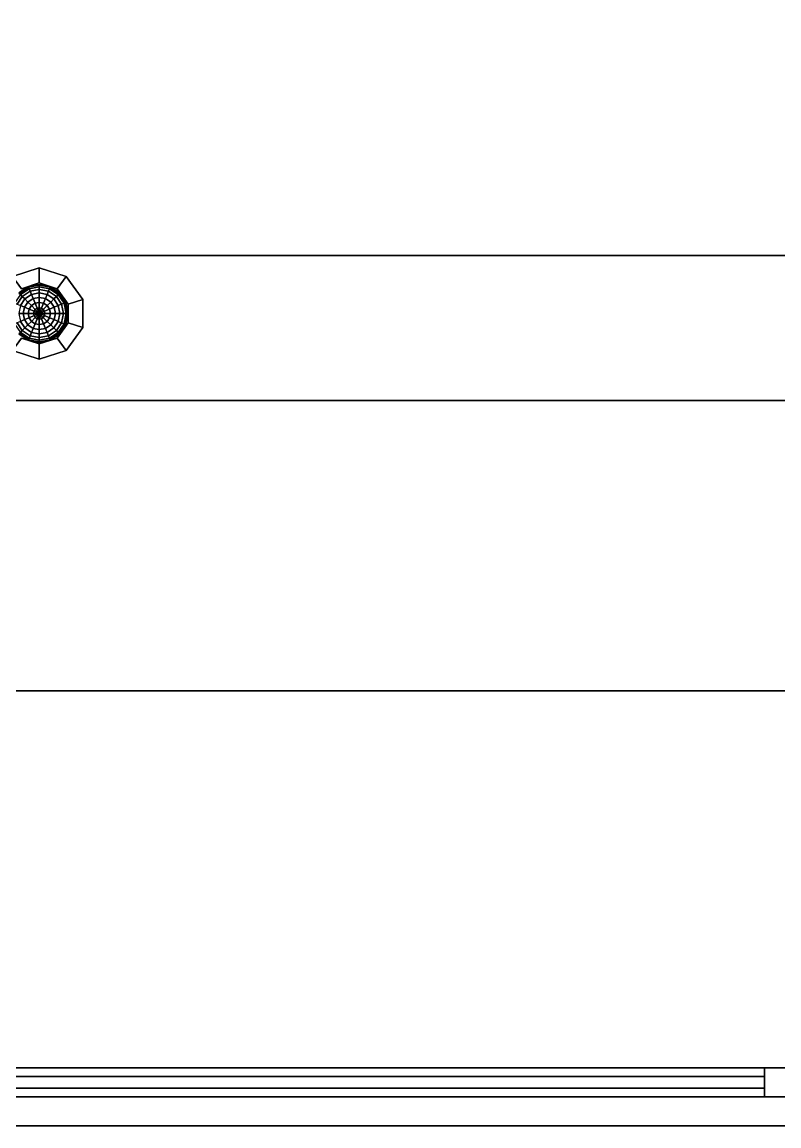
# Model space of a CAD drawing. Header units: millimetres. Extents: x -11 to 11, y -5.8 to 5.8.
# Drawn here: x -7.03 to -5.725, y -5.762 to -3.86 of the extents above; entities that cross this region are included whole.
import ezdxf

# ---------------------------------------------------------------- set-up
doc = ezdxf.new("R2010")
doc.units = ezdxf.units.MM
for name, color, linetype in [('copertura', 8, 'Continuous'), ('cromato', 251, 'Continuous'), ('lampada', 7, 'Continuous'), ('pavimento_balcone', 254, 'Continuous'), ('pavimento_pt', 7, 'Continuous'), ('ringhiera', 251, 'Continuous'), ('rolf', 254, 'Continuous'), ('solaio', 7, 'Continuous'), ('vetro_pannello', 248, 'Continuous')]:
    doc.layers.add(name, color=color, linetype=linetype)

msp = doc.modelspace()

# ---------------------------------------------------------------- linework, layer by layer
at = {"layer": 'copertura'}
for points in [[(-11, -0.0125, 6.3), (-11, -4.2625, 6.3), (0, -4.2625, 6.3), (0, -0.0125, 6.3)], [(-11, -4.2625, 6.3), (-11, -5.7625, 6.3), (3.3, -5.7625, 6.3), (3.3, -4.2625, 6.3)], [(-3.7, -5.7625, 5.8), (-10.7, -5.7625, 5.8), (-11, -5.7625, 6.3), (-3.85, -5.7625, 6.3)]]:
    msp.add_3dface(points, dxfattribs=at)
at = {"layer": 'cromato'}
for points in [[(-7, -4.31, 2.7), (-7, -4.2837, 2.7), (-7.0463, -4.2987, 2.7), (-7.0309, -4.32, 2.7)], [(-7.0309, -4.32, 2.675), (-7.0463, -4.2987, 2.675), (-7, -4.2837, 2.675), (-7, -4.31, 2.675)], [(-7.0463, -4.2987, 2.7), (-7, -4.2837, 2.7), (-7, -4.2837, 2.675), (-7.0463, -4.2987, 2.675)], [(-7, -4.31, 5.7), (-7, -4.2837, 5.7), (-7.0463, -4.2987, 5.7), (-7.0309, -4.32, 5.7)], [(-7.0309, -4.32, 5.675), (-7.0463, -4.2987, 5.675), (-7, -4.2837, 5.675), (-7, -4.31, 5.675)], [(-7.0463, -4.2987, 5.7), (-7, -4.2837, 5.7), (-7, -4.2837, 5.675), (-7.0463, -4.2987, 5.675)], [(-6.9691, -4.32, 2.7), (-6.9536, -4.2987, 2.7), (-7, -4.2837, 2.7), (-7, -4.31, 2.7)], [(-7, -4.31, 2.675), (-7, -4.2837, 2.675), (-6.9536, -4.2987, 2.675), (-6.9691, -4.32, 2.675)], [(-7, -4.31, 2.7), (-7, -4.2837, 2.7), (-7, -4.2837, 2.675), (-7, -4.31, 2.675)], [(-7, -4.2837, 2.7), (-6.9536, -4.2987, 2.7), (-6.9536, -4.2987, 2.675), (-7, -4.2837, 2.675)], [(-7, -4.2837, 2.7), (-7, -4.31, 2.7), (-7, -4.31, 2.675), (-7, -4.2837, 2.675)], [(-6.9691, -4.32, 5.7), (-6.9536, -4.2987, 5.7), (-7, -4.2837, 5.7), (-7, -4.31, 5.7)], [(-7, -4.31, 5.675), (-7, -4.2837, 5.675), (-6.9536, -4.2987, 5.675), (-6.9691, -4.32, 5.675)], [(-7, -4.31, 5.7), (-7, -4.2837, 5.7), (-7, -4.2837, 5.675), (-7, -4.31, 5.675)], [(-7, -4.2837, 5.7), (-6.9536, -4.2987, 5.7), (-6.9536, -4.2987, 5.675), (-7, -4.2837, 5.675)], [(-7, -4.2837, 5.7), (-7, -4.31, 5.7), (-7, -4.31, 5.675), (-7, -4.2837, 5.675)], [(-7, -4.31, 2.675), (-7.0309, -4.32, 2.675), (-7.0309, -4.32, 2.7), (-7, -4.31, 2.7)], [(-7, -4.31, 5.675), (-7.0309, -4.32, 5.675), (-7.0309, -4.32, 5.7), (-7, -4.31, 5.7)], [(-6.9691, -4.32, 2.675), (-7, -4.31, 2.675), (-7, -4.31, 2.7), (-6.9691, -4.32, 2.7)], [(-6.9691, -4.32, 5.675), (-7, -4.31, 5.675), (-7, -4.31, 5.7), (-6.9691, -4.32, 5.7)], [(-6.9536, -4.2987, 2.7), (-6.9691, -4.32, 2.7), (-6.9691, -4.32, 2.675), (-6.9536, -4.2987, 2.675)], [(-6.95, -4.3463, 2.7), (-6.925, -4.3382, 2.7), (-6.9536, -4.2987, 2.7), (-6.9691, -4.32, 2.7)], [(-6.9691, -4.32, 2.675), (-6.9536, -4.2987, 2.675), (-6.925, -4.3382, 2.675), (-6.95, -4.3463, 2.675)], [(-6.9691, -4.32, 2.7), (-6.9536, -4.2987, 2.7), (-6.9536, -4.2987, 2.675), (-6.9691, -4.32, 2.675)], [(-6.9536, -4.2987, 5.7), (-6.9691, -4.32, 5.7), (-6.9691, -4.32, 5.675), (-6.9536, -4.2987, 5.675)], [(-6.95, -4.3463, 5.7), (-6.925, -4.3382, 5.7), (-6.9536, -4.2987, 5.7), (-6.9691, -4.32, 5.7)], [(-6.9691, -4.32, 5.675), (-6.9536, -4.2987, 5.675), (-6.925, -4.3382, 5.675), (-6.95, -4.3463, 5.675)], [(-6.9691, -4.32, 5.7), (-6.9536, -4.2987, 5.7), (-6.9536, -4.2987, 5.675), (-6.9691, -4.32, 5.675)], [(-6.9536, -4.2987, 2.7), (-6.925, -4.3382, 2.7), (-6.925, -4.3382, 2.675), (-6.9536, -4.2987, 2.675)], [(-6.9536, -4.2987, 5.7), (-6.925, -4.3382, 5.7), (-6.925, -4.3382, 5.675), (-6.9536, -4.2987, 5.675)], [(-6.95, -4.3463, 2.675), (-6.9691, -4.32, 2.675), (-6.9691, -4.32, 2.7), (-6.95, -4.3463, 2.7)], [(-6.95, -4.3463, 5.675), (-6.9691, -4.32, 5.675), (-6.9691, -4.32, 5.7), (-6.95, -4.3463, 5.7)], [(-6.95, -4.3788, 2.7), (-6.925, -4.3869, 2.7), (-6.925, -4.3382, 2.7), (-6.95, -4.3463, 2.7)], [(-6.95, -4.3463, 2.675), (-6.925, -4.3382, 2.675), (-6.925, -4.3869, 2.675), (-6.95, -4.3788, 2.675)], [(-6.95, -4.3463, 2.7), (-6.925, -4.3382, 2.7), (-6.925, -4.3382, 2.675), (-6.95, -4.3463, 2.675)], [(-6.925, -4.3382, 2.7), (-6.95, -4.3463, 2.7), (-6.95, -4.3463, 2.675), (-6.925, -4.3382, 2.675)], [(-6.95, -4.3788, 5.7), (-6.925, -4.3869, 5.7), (-6.925, -4.3382, 5.7), (-6.95, -4.3463, 5.7)], [(-6.95, -4.3463, 5.675), (-6.925, -4.3382, 5.675), (-6.925, -4.3869, 5.675), (-6.95, -4.3788, 5.675)], [(-6.95, -4.3463, 5.7), (-6.925, -4.3382, 5.7), (-6.925, -4.3382, 5.675), (-6.95, -4.3463, 5.675)], [(-6.925, -4.3382, 5.7), (-6.95, -4.3463, 5.7), (-6.95, -4.3463, 5.675), (-6.925, -4.3382, 5.675)], [(-6.95, -4.3788, 2.675), (-6.95, -4.3463, 2.675), (-6.95, -4.3463, 2.7), (-6.95, -4.3788, 2.7)], [(-6.95, -4.3788, 5.675), (-6.95, -4.3463, 5.675), (-6.95, -4.3463, 5.7), (-6.95, -4.3788, 5.7)], [(-6.925, -4.3382, 2.7), (-6.925, -4.3869, 2.7), (-6.925, -4.3869, 2.675), (-6.925, -4.3382, 2.675)], [(-6.925, -4.3382, 5.7), (-6.925, -4.3869, 5.7), (-6.925, -4.3869, 5.675), (-6.925, -4.3382, 5.675)], [(-6.95, -4.3788, 2.7), (-6.925, -4.3869, 2.7), (-6.9536, -4.4263, 2.7), (-6.9691, -4.4051, 2.7)], [(-6.9691, -4.4051, 2.675), (-6.9536, -4.4263, 2.675), (-6.925, -4.3869, 2.675), (-6.95, -4.3788, 2.675)], [(-6.95, -4.3788, 2.675), (-6.9691, -4.4051, 2.675), (-6.9691, -4.4051, 2.7), (-6.95, -4.3788, 2.7)], [(-6.95, -4.3788, 5.7), (-6.925, -4.3869, 5.7), (-6.9536, -4.4263, 5.7), (-6.9691, -4.4051, 5.7)], [(-6.9691, -4.4051, 5.675), (-6.9536, -4.4263, 5.675), (-6.925, -4.3869, 5.675), (-6.95, -4.3788, 5.675)], [(-6.95, -4.3788, 5.675), (-6.9691, -4.4051, 5.675), (-6.9691, -4.4051, 5.7), (-6.95, -4.3788, 5.7)], [(-6.9536, -4.4263, 2.7), (-6.925, -4.3869, 2.7), (-6.925, -4.3869, 2.675), (-6.9536, -4.4263, 2.675)], [(-6.9536, -4.4263, 5.7), (-6.925, -4.3869, 5.7), (-6.925, -4.3869, 5.675), (-6.9536, -4.4263, 5.675)], [(-6.925, -4.3869, 2.7), (-6.95, -4.3788, 2.7), (-6.95, -4.3788, 2.675), (-6.925, -4.3869, 2.675)], [(-6.925, -4.3869, 2.7), (-6.95, -4.3788, 2.7), (-6.95, -4.3788, 2.675), (-6.925, -4.3869, 2.675)], [(-6.925, -4.3869, 5.7), (-6.95, -4.3788, 5.7), (-6.95, -4.3788, 5.675), (-6.925, -4.3869, 5.675)], [(-6.925, -4.3869, 5.7), (-6.95, -4.3788, 5.7), (-6.95, -4.3788, 5.675), (-6.925, -4.3869, 5.675)], [(-7, -4.4151, 2.7), (-7, -4.4414, 2.7), (-7.0463, -4.4263, 2.7), (-7.0309, -4.4051, 2.7)], [(-7.0309, -4.4051, 2.675), (-7.0463, -4.4263, 2.675), (-7, -4.4414, 2.675), (-7, -4.4151, 2.675)], [(-7, -4.4151, 5.7), (-7, -4.4414, 5.7), (-7.0463, -4.4263, 5.7), (-7.0309, -4.4051, 5.7)], [(-7.0309, -4.4051, 5.675), (-7.0463, -4.4263, 5.675), (-7, -4.4414, 5.675), (-7, -4.4151, 5.675)], [(-7, -4.4151, 2.675), (-7.0309, -4.4051, 2.675), (-7.0309, -4.4051, 2.7), (-7, -4.4151, 2.7)], [(-7, -4.4151, 5.675), (-7.0309, -4.4051, 5.675), (-7.0309, -4.4051, 5.7), (-7, -4.4151, 5.7)], [(-6.9691, -4.4051, 2.7), (-6.9536, -4.4263, 2.7), (-7, -4.4414, 2.7), (-7, -4.4151, 2.7)], [(-7, -4.4151, 2.675), (-7, -4.4414, 2.675), (-6.9536, -4.4263, 2.675), (-6.9691, -4.4051, 2.675)], [(-6.9691, -4.4051, 2.675), (-7, -4.4151, 2.675), (-7, -4.4151, 2.7), (-6.9691, -4.4051, 2.7)], [(-6.9691, -4.4051, 5.7), (-6.9536, -4.4263, 5.7), (-7, -4.4414, 5.7), (-7, -4.4151, 5.7)], [(-7, -4.4151, 5.675), (-7, -4.4414, 5.675), (-6.9536, -4.4263, 5.675), (-6.9691, -4.4051, 5.675)], [(-6.9691, -4.4051, 5.675), (-7, -4.4151, 5.675), (-7, -4.4151, 5.7), (-6.9691, -4.4051, 5.7)], [(-6.9536, -4.4263, 2.7), (-6.9691, -4.4051, 2.7), (-6.9691, -4.4051, 2.675), (-6.9536, -4.4263, 2.675)], [(-6.9691, -4.4051, 2.7), (-6.9536, -4.4263, 2.7), (-6.9536, -4.4263, 2.675), (-6.9691, -4.4051, 2.675)], [(-6.9536, -4.4263, 5.7), (-6.9691, -4.4051, 5.7), (-6.9691, -4.4051, 5.675), (-6.9536, -4.4263, 5.675)], [(-6.9691, -4.4051, 5.7), (-6.9536, -4.4263, 5.7), (-6.9536, -4.4263, 5.675), (-6.9691, -4.4051, 5.675)], [(-7.0463, -4.4263, 2.7), (-7, -4.4414, 2.7), (-7, -4.4414, 2.675), (-7.0463, -4.4263, 2.675)], [(-7.0463, -4.4263, 5.7), (-7, -4.4414, 5.7), (-7, -4.4414, 5.675), (-7.0463, -4.4263, 5.675)], [(-7, -4.4414, 2.7), (-7, -4.4151, 2.7), (-7, -4.4151, 2.675), (-7, -4.4414, 2.675)], [(-7, -4.4151, 2.7), (-7, -4.4414, 2.7), (-7, -4.4414, 2.675), (-7, -4.4151, 2.675)], [(-7, -4.4414, 5.7), (-7, -4.4151, 5.7), (-7, -4.4151, 5.675), (-7, -4.4414, 5.675)], [(-7, -4.4151, 5.7), (-7, -4.4414, 5.7), (-7, -4.4414, 5.675), (-7, -4.4151, 5.675)], [(-7, -4.4414, 2.7), (-6.9536, -4.4263, 2.7), (-6.9536, -4.4263, 2.675), (-7, -4.4414, 2.675)], [(-7, -4.4414, 5.7), (-6.9536, -4.4263, 5.7), (-6.9536, -4.4263, 5.675), (-7, -4.4414, 5.675)]]:
    msp.add_3dface(points, dxfattribs=at)
at = {"layer": 'lampada'}
for points in [[(-7.0347, -4.3279, 2.6652), (-7.0187, -4.3172, 2.6652), (-7.0191, -4.3164, 2.675), (-7.0353, -4.3272, 2.675)], [(-7.0347, -4.3279, 5.6652), (-7.0187, -4.3172, 5.6652), (-7.0191, -4.3164, 5.675), (-7.0353, -4.3272, 5.675)], [(-7.0326, -4.3299, 2.6559), (-7.0177, -4.3199, 2.6559), (-7.0187, -4.3172, 2.6652), (-7.0347, -4.3279, 2.6652)], [(-7.0326, -4.3299, 5.6559), (-7.0177, -4.3199, 5.6559), (-7.0187, -4.3172, 5.6652), (-7.0347, -4.3279, 5.6652)], [(-7.0187, -4.3172, 2.6652), (-7, -4.3135, 2.6652), (-7, -4.3125, 2.675), (-7.0191, -4.3164, 2.675)], [(-7.0187, -4.3172, 5.6652), (-7, -4.3135, 5.6652), (-7, -4.3125, 5.675), (-7.0191, -4.3164, 5.675)], [(-7.0177, -4.3199, 2.6559), (-7, -4.3164, 2.6559), (-7, -4.3135, 2.6652), (-7.0187, -4.3172, 2.6652)], [(-7.0177, -4.3199, 5.6559), (-7, -4.3164, 5.6559), (-7, -4.3135, 5.6652), (-7.0187, -4.3172, 5.6652)], [(-7.0159, -4.3241, 2.6472), (-7, -4.321, 2.6472), (-7, -4.3164, 2.6559), (-7.0177, -4.3199, 2.6559)], [(-7.0159, -4.3241, 5.6472), (-7, -4.321, 5.6472), (-7, -4.3164, 5.6559), (-7.0177, -4.3199, 5.6559)], [(-7, -4.3135, 2.6652), (-6.9812, -4.3172, 2.6652), (-6.9808, -4.3164, 2.675), (-7, -4.3125, 2.675)], [(-7, -4.3135, 5.6652), (-6.9812, -4.3172, 5.6652), (-6.9808, -4.3164, 5.675), (-7, -4.3125, 5.675)], [(-7, -4.3164, 2.6559), (-6.9823, -4.3199, 2.6559), (-6.9812, -4.3172, 2.6652), (-7, -4.3135, 2.6652)], [(-7, -4.3164, 5.6559), (-6.9823, -4.3199, 5.6559), (-6.9812, -4.3172, 5.6652), (-7, -4.3135, 5.6652)], [(-7, -4.321, 2.6472), (-6.9841, -4.3241, 2.6472), (-6.9823, -4.3199, 2.6559), (-7, -4.3164, 2.6559)], [(-7, -4.321, 5.6472), (-6.9841, -4.3241, 5.6472), (-6.9823, -4.3199, 5.6559), (-7, -4.3164, 5.6559)], [(-6.9823, -4.3199, 2.6559), (-6.9673, -4.3299, 2.6559), (-6.9653, -4.3279, 2.6652), (-6.9812, -4.3172, 2.6652)], [(-6.9823, -4.3199, 5.6559), (-6.9673, -4.3299, 5.6559), (-6.9653, -4.3279, 5.6652), (-6.9812, -4.3172, 5.6652)], [(-6.9812, -4.3172, 2.6652), (-6.9653, -4.3279, 2.6652), (-6.9646, -4.3272, 2.675), (-6.9808, -4.3164, 2.675)], [(-6.9812, -4.3172, 5.6652), (-6.9653, -4.3279, 5.6652), (-6.9646, -4.3272, 5.675), (-6.9808, -4.3164, 5.675)], [(-7.0384, -4.3466, 2.6472), (-7.0294, -4.3332, 2.6472), (-7.0326, -4.3299, 2.6559), (-7.0427, -4.3449, 2.6559)], [(-7.0384, -4.3466, 5.6472), (-7.0294, -4.3332, 5.6472), (-7.0326, -4.3299, 5.6559), (-7.0427, -4.3449, 5.6559)], [(-7.0326, -4.349, 2.6396), (-7.025, -4.3375, 2.6396), (-7.0294, -4.3332, 2.6472), (-7.0384, -4.3466, 2.6472)], [(-7.0326, -4.349, 5.6396), (-7.025, -4.3375, 5.6396), (-7.0294, -4.3332, 5.6472), (-7.0384, -4.3466, 5.6472)], [(-7.0294, -4.3332, 2.6472), (-7.0159, -4.3241, 2.6472), (-7.0177, -4.3199, 2.6559), (-7.0326, -4.3299, 2.6559)], [(-7.0294, -4.3332, 5.6472), (-7.0159, -4.3241, 5.6472), (-7.0177, -4.3199, 5.6559), (-7.0326, -4.3299, 5.6559)], [(-7.025, -4.3375, 2.6396), (-7.0135, -4.3299, 2.6396), (-7.0159, -4.3241, 2.6472), (-7.0294, -4.3332, 2.6472)], [(-7.025, -4.3375, 5.6396), (-7.0135, -4.3299, 5.6396), (-7.0159, -4.3241, 5.6472), (-7.0294, -4.3332, 5.6472)], [(-7.0196, -4.3429, 2.6334), (-7.0106, -4.3369, 2.6334), (-7.0135, -4.3299, 2.6396), (-7.025, -4.3375, 2.6396)], [(-7.0196, -4.3429, 5.6334), (-7.0106, -4.3369, 5.6334), (-7.0135, -4.3299, 5.6396), (-7.025, -4.3375, 5.6396)], [(-7.0135, -4.3299, 2.6396), (-7, -4.3272, 2.6396), (-7, -4.321, 2.6472), (-7.0159, -4.3241, 2.6472)], [(-7.0135, -4.3299, 5.6396), (-7, -4.3272, 5.6396), (-7, -4.321, 5.6472), (-7.0159, -4.3241, 5.6472)], [(-7.0106, -4.3369, 2.6334), (-7, -4.3348, 2.6334), (-7, -4.3272, 2.6396), (-7.0135, -4.3299, 2.6396)], [(-7.0106, -4.3369, 5.6334), (-7, -4.3348, 5.6334), (-7, -4.3272, 5.6396), (-7.0135, -4.3299, 5.6396)], [(-7.0073, -4.3449, 2.6288), (-7, -4.3434, 2.6288), (-7, -4.3348, 2.6334), (-7.0106, -4.3369, 2.6334)], [(-7.0073, -4.3449, 5.6288), (-7, -4.3434, 5.6288), (-7, -4.3348, 5.6334), (-7.0106, -4.3369, 5.6334)], [(-7, -4.3272, 2.6396), (-6.9864, -4.3299, 2.6396), (-6.9841, -4.3241, 2.6472), (-7, -4.321, 2.6472)], [(-7, -4.3272, 5.6396), (-6.9864, -4.3299, 5.6396), (-6.9841, -4.3241, 5.6472), (-7, -4.321, 5.6472)], [(-7, -4.3348, 2.6334), (-6.9893, -4.3369, 2.6334), (-6.9864, -4.3299, 2.6396), (-7, -4.3272, 2.6396)], [(-7, -4.3348, 5.6334), (-6.9893, -4.3369, 5.6334), (-6.9864, -4.3299, 5.6396), (-7, -4.3272, 5.6396)], [(-7, -4.3434, 2.6288), (-6.9927, -4.3449, 2.6288), (-6.9893, -4.3369, 2.6334), (-7, -4.3348, 2.6334)], [(-7, -4.3434, 5.6288), (-6.9927, -4.3449, 5.6288), (-6.9893, -4.3369, 5.6334), (-7, -4.3348, 5.6334)], [(-6.9893, -4.3369, 2.6334), (-6.9803, -4.3429, 2.6334), (-6.975, -4.3375, 2.6396), (-6.9864, -4.3299, 2.6396)], [(-6.9893, -4.3369, 5.6334), (-6.9803, -4.3429, 5.6334), (-6.975, -4.3375, 5.6396), (-6.9864, -4.3299, 5.6396)], [(-6.9864, -4.3299, 2.6396), (-6.975, -4.3375, 2.6396), (-6.9706, -4.3332, 2.6472), (-6.9841, -4.3241, 2.6472)], [(-6.9864, -4.3299, 5.6396), (-6.975, -4.3375, 5.6396), (-6.9706, -4.3332, 5.6472), (-6.9841, -4.3241, 5.6472)], [(-6.9841, -4.3241, 2.6472), (-6.9706, -4.3332, 2.6472), (-6.9673, -4.3299, 2.6559), (-6.9823, -4.3199, 2.6559)], [(-6.9841, -4.3241, 5.6472), (-6.9706, -4.3332, 5.6472), (-6.9673, -4.3299, 5.6559), (-6.9823, -4.3199, 5.6559)], [(-6.975, -4.3375, 2.6396), (-6.9673, -4.349, 2.6396), (-6.9616, -4.3466, 2.6472), (-6.9706, -4.3332, 2.6472)], [(-6.975, -4.3375, 5.6396), (-6.9673, -4.349, 5.6396), (-6.9616, -4.3466, 5.6472), (-6.9706, -4.3332, 5.6472)], [(-6.9706, -4.3332, 2.6472), (-6.9616, -4.3466, 2.6472), (-6.9573, -4.3449, 2.6559), (-6.9673, -4.3299, 2.6559)], [(-6.9706, -4.3332, 5.6472), (-6.9616, -4.3466, 5.6472), (-6.9573, -4.3449, 5.6559), (-6.9673, -4.3299, 5.6559)], [(-6.9673, -4.3299, 2.6559), (-6.9573, -4.3449, 2.6559), (-6.9547, -4.3438, 2.6652), (-6.9653, -4.3279, 2.6652)], [(-6.9673, -4.3299, 5.6559), (-6.9573, -4.3449, 5.6559), (-6.9547, -4.3438, 5.6652), (-6.9653, -4.3279, 5.6652)], [(-6.9653, -4.3279, 2.6652), (-6.9547, -4.3438, 2.6652), (-6.9538, -4.3434, 2.675), (-6.9646, -4.3272, 2.675)], [(-6.9653, -4.3279, 5.6652), (-6.9547, -4.3438, 5.6652), (-6.9538, -4.3434, 5.675), (-6.9646, -4.3272, 5.675)], [(-7.0278, -4.3625, 2.6334), (-7.0256, -4.3519, 2.6334), (-7.0326, -4.349, 2.6396), (-7.0353, -4.3625, 2.6396)], [(-7.0278, -4.3625, 5.6334), (-7.0256, -4.3519, 5.6334), (-7.0326, -4.349, 5.6396), (-7.0353, -4.3625, 5.6396)], [(-7.0256, -4.3519, 2.6334), (-7.0196, -4.3429, 2.6334), (-7.025, -4.3375, 2.6396), (-7.0326, -4.349, 2.6396)], [(-7.0256, -4.3519, 5.6334), (-7.0196, -4.3429, 5.6334), (-7.025, -4.3375, 5.6396), (-7.0326, -4.349, 5.6396)], [(-7.0191, -4.3625, 2.6288), (-7.0177, -4.3552, 2.6288), (-7.0256, -4.3519, 2.6334), (-7.0278, -4.3625, 2.6334)], [(-7.0191, -4.3625, 5.6288), (-7.0177, -4.3552, 5.6288), (-7.0256, -4.3519, 5.6334), (-7.0278, -4.3625, 5.6334)], [(-7.0177, -4.3552, 2.6288), (-7.0135, -4.349, 2.6288), (-7.0196, -4.3429, 2.6334), (-7.0256, -4.3519, 2.6334)], [(-7.0177, -4.3552, 5.6288), (-7.0135, -4.349, 5.6288), (-7.0196, -4.3429, 5.6334), (-7.0256, -4.3519, 5.6334)], [(-7.0135, -4.349, 2.6288), (-7.0073, -4.3449, 2.6288), (-7.0106, -4.3369, 2.6334), (-7.0196, -4.3429, 2.6334)], [(-7.0135, -4.349, 5.6288), (-7.0073, -4.3449, 5.6288), (-7.0106, -4.3369, 5.6334), (-7.0196, -4.3429, 5.6334)], [(-7.0097, -4.3625, 2.626), (-7.009, -4.3588, 2.626), (-7.0177, -4.3552, 2.6288), (-7.0191, -4.3625, 2.6288)], [(-7.0097, -4.3625, 5.626), (-7.009, -4.3588, 5.626), (-7.0177, -4.3552, 5.6288), (-7.0191, -4.3625, 5.6288)], [(-7.009, -4.3588, 2.626), (-7.0069, -4.3557, 2.626), (-7.0135, -4.349, 2.6288), (-7.0177, -4.3552, 2.6288)], [(-7.009, -4.3588, 5.626), (-7.0069, -4.3557, 5.626), (-7.0135, -4.349, 5.6288), (-7.0177, -4.3552, 5.6288)], [(-7.0069, -4.3557, 2.626), (-7.0037, -4.3535, 2.626), (-7.0073, -4.3449, 2.6288), (-7.0135, -4.349, 2.6288)], [(-7.0069, -4.3557, 5.626), (-7.0037, -4.3535, 5.626), (-7.0073, -4.3449, 5.6288), (-7.0135, -4.349, 5.6288)], [(-7, -4.3625, 2.625), (-7, -4.3625, 2.625), (-7.0069, -4.3557, 2.626), (-7.009, -4.3588, 2.626)], [(-7, -4.3625, 5.625), (-7, -4.3625, 5.625), (-7.0069, -4.3557, 5.626), (-7.009, -4.3588, 5.626)], [(-7.0037, -4.3535, 2.626), (-7, -4.3528, 2.626), (-7, -4.3434, 2.6288), (-7.0073, -4.3449, 2.6288)], [(-7.0037, -4.3535, 5.626), (-7, -4.3528, 5.626), (-7, -4.3434, 5.6288), (-7.0073, -4.3449, 5.6288)], [(-7, -4.3625, 2.625), (-7, -4.3625, 2.625), (-7.0037, -4.3535, 2.626), (-7.0069, -4.3557, 2.626)], [(-7, -4.3625, 5.625), (-7, -4.3625, 5.625), (-7.0037, -4.3535, 5.626), (-7.0069, -4.3557, 5.626)], [(-7, -4.3625, 2.625), (-7, -4.3625, 2.625), (-7, -4.3528, 2.626), (-7.0037, -4.3535, 2.626)], [(-7, -4.3625, 5.625), (-7, -4.3625, 5.625), (-7, -4.3528, 5.626), (-7.0037, -4.3535, 5.626)], [(-7, -4.3528, 2.626), (-6.9962, -4.3535, 2.626), (-6.9927, -4.3449, 2.6288), (-7, -4.3434, 2.6288)], [(-7, -4.3528, 5.626), (-6.9962, -4.3535, 5.626), (-6.9927, -4.3449, 5.6288), (-7, -4.3434, 5.6288)], [(-7, -4.3625, 2.625), (-7, -4.3625, 2.625), (-6.9962, -4.3535, 2.626), (-7, -4.3528, 2.626)], [(-7, -4.3625, 5.625), (-7, -4.3625, 5.625), (-6.9962, -4.3535, 5.626), (-7, -4.3528, 5.626)], [(-7, -4.3625, 2.625), (-7, -4.3625, 2.625), (-6.9931, -4.3557, 2.626), (-6.9962, -4.3535, 2.626)], [(-7, -4.3625, 5.625), (-7, -4.3625, 5.625), (-6.9931, -4.3557, 5.626), (-6.9962, -4.3535, 5.626)], [(-7, -4.3625, 2.625), (-7, -4.3625, 2.625), (-6.991, -4.3588, 2.626), (-6.9931, -4.3557, 2.626)], [(-7, -4.3625, 5.625), (-7, -4.3625, 5.625), (-6.991, -4.3588, 5.626), (-6.9931, -4.3557, 5.626)], [(-6.9962, -4.3535, 2.626), (-6.9931, -4.3557, 2.626), (-6.9864, -4.349, 2.6288), (-6.9927, -4.3449, 2.6288)], [(-6.9962, -4.3535, 5.626), (-6.9931, -4.3557, 5.626), (-6.9864, -4.349, 5.6288), (-6.9927, -4.3449, 5.6288)], [(-6.9931, -4.3557, 2.626), (-6.991, -4.3588, 2.626), (-6.9823, -4.3552, 2.6288), (-6.9864, -4.349, 2.6288)], [(-6.9931, -4.3557, 5.626), (-6.991, -4.3588, 5.626), (-6.9823, -4.3552, 5.6288), (-6.9864, -4.349, 5.6288)], [(-6.9927, -4.3449, 2.6288), (-6.9864, -4.349, 2.6288), (-6.9803, -4.3429, 2.6334), (-6.9893, -4.3369, 2.6334)], [(-6.9927, -4.3449, 5.6288), (-6.9864, -4.349, 5.6288), (-6.9803, -4.3429, 5.6334), (-6.9893, -4.3369, 5.6334)], [(-6.991, -4.3588, 2.626), (-6.9902, -4.3625, 2.626), (-6.9808, -4.3625, 2.6288), (-6.9823, -4.3552, 2.6288)], [(-6.991, -4.3588, 5.626), (-6.9902, -4.3625, 5.626), (-6.9808, -4.3625, 5.6288), (-6.9823, -4.3552, 5.6288)], [(-6.9864, -4.349, 2.6288), (-6.9823, -4.3552, 2.6288), (-6.9743, -4.3519, 2.6334), (-6.9803, -4.3429, 2.6334)], [(-6.9864, -4.349, 5.6288), (-6.9823, -4.3552, 5.6288), (-6.9743, -4.3519, 5.6334), (-6.9803, -4.3429, 5.6334)], [(-6.9823, -4.3552, 2.6288), (-6.9808, -4.3625, 2.6288), (-6.9722, -4.3625, 2.6334), (-6.9743, -4.3519, 2.6334)], [(-6.9823, -4.3552, 5.6288), (-6.9808, -4.3625, 5.6288), (-6.9722, -4.3625, 5.6334), (-6.9743, -4.3519, 5.6334)], [(-6.9803, -4.3429, 2.6334), (-6.9743, -4.3519, 2.6334), (-6.9673, -4.349, 2.6396), (-6.975, -4.3375, 2.6396)], [(-6.9803, -4.3429, 5.6334), (-6.9743, -4.3519, 5.6334), (-6.9673, -4.349, 5.6396), (-6.975, -4.3375, 5.6396)], [(-6.9743, -4.3519, 2.6334), (-6.9722, -4.3625, 2.6334), (-6.9646, -4.3625, 2.6396), (-6.9673, -4.349, 2.6396)], [(-6.9743, -4.3519, 5.6334), (-6.9722, -4.3625, 5.6334), (-6.9646, -4.3625, 5.6396), (-6.9673, -4.349, 5.6396)], [(-6.9673, -4.349, 2.6396), (-6.9646, -4.3625, 2.6396), (-6.9584, -4.3625, 2.6472), (-6.9616, -4.3466, 2.6472)], [(-6.9673, -4.349, 5.6396), (-6.9646, -4.3625, 5.6396), (-6.9584, -4.3625, 5.6472), (-6.9616, -4.3466, 5.6472)], [(-6.9616, -4.3466, 2.6472), (-6.9584, -4.3625, 2.6472), (-6.9538, -4.3625, 2.6559), (-6.9573, -4.3449, 2.6559)], [(-6.9616, -4.3466, 5.6472), (-6.9584, -4.3625, 5.6472), (-6.9538, -4.3625, 5.6559), (-6.9573, -4.3449, 5.6559)], [(-6.9573, -4.3449, 2.6559), (-6.9538, -4.3625, 2.6559), (-6.9509, -4.3625, 2.6652), (-6.9547, -4.3438, 2.6652)], [(-6.9573, -4.3449, 5.6559), (-6.9538, -4.3625, 5.6559), (-6.9509, -4.3625, 5.6652), (-6.9547, -4.3438, 5.6652)], [(-6.9547, -4.3438, 2.6652), (-6.9509, -4.3625, 2.6652), (-6.95, -4.3625, 2.675), (-6.9538, -4.3434, 2.675)], [(-6.9547, -4.3438, 5.6652), (-6.9509, -4.3625, 5.6652), (-6.95, -4.3625, 5.675), (-6.9538, -4.3434, 5.675)], [(-7.0256, -4.3732, 2.6334), (-7.0278, -4.3625, 2.6334), (-7.0353, -4.3625, 2.6396), (-7.0326, -4.3761, 2.6396)], [(-7.0256, -4.3732, 5.6334), (-7.0278, -4.3625, 5.6334), (-7.0353, -4.3625, 5.6396), (-7.0326, -4.3761, 5.6396)], [(-7.0196, -4.3822, 2.6334), (-7.0256, -4.3732, 2.6334), (-7.0326, -4.3761, 2.6396), (-7.025, -4.3875, 2.6396)], [(-7.0196, -4.3822, 5.6334), (-7.0256, -4.3732, 5.6334), (-7.0326, -4.3761, 5.6396), (-7.025, -4.3875, 5.6396)], [(-7.0177, -4.3699, 2.6288), (-7.0191, -4.3625, 2.6288), (-7.0278, -4.3625, 2.6334), (-7.0256, -4.3732, 2.6334)], [(-7.0177, -4.3699, 5.6288), (-7.0191, -4.3625, 5.6288), (-7.0278, -4.3625, 5.6334), (-7.0256, -4.3732, 5.6334)], [(-7.0135, -4.3761, 2.6288), (-7.0177, -4.3699, 2.6288), (-7.0256, -4.3732, 2.6334), (-7.0196, -4.3822, 2.6334)], [(-7.0135, -4.3761, 5.6288), (-7.0177, -4.3699, 5.6288), (-7.0256, -4.3732, 5.6334), (-7.0196, -4.3822, 5.6334)], [(-7.009, -4.3663, 2.626), (-7.0097, -4.3625, 2.626), (-7.0191, -4.3625, 2.6288), (-7.0177, -4.3699, 2.6288)], [(-7.009, -4.3663, 5.626), (-7.0097, -4.3625, 5.626), (-7.0191, -4.3625, 5.6288), (-7.0177, -4.3699, 5.6288)], [(-7.0069, -4.3694, 2.626), (-7.009, -4.3663, 2.626), (-7.0177, -4.3699, 2.6288), (-7.0135, -4.3761, 2.6288)], [(-7.0069, -4.3694, 5.626), (-7.009, -4.3663, 5.626), (-7.0177, -4.3699, 5.6288), (-7.0135, -4.3761, 5.6288)], [(-7.0037, -4.3716, 2.626), (-7.0069, -4.3694, 2.626), (-7.0135, -4.3761, 2.6288), (-7.0073, -4.3802, 2.6288)], [(-7.0037, -4.3716, 5.626), (-7.0069, -4.3694, 5.626), (-7.0135, -4.3761, 5.6288), (-7.0073, -4.3802, 5.6288)], [(-7, -4.3625, 2.625), (-7, -4.3625, 2.625), (-7.009, -4.3588, 2.626), (-7.0097, -4.3625, 2.626)], [(-7, -4.3625, 5.625), (-7, -4.3625, 5.625), (-7.009, -4.3588, 5.626), (-7.0097, -4.3625, 5.626)], [(-7, -4.3625, 2.625), (-7, -4.3625, 2.625), (-7.0097, -4.3625, 2.626), (-7.009, -4.3663, 2.626)], [(-7, -4.3625, 5.625), (-7, -4.3625, 5.625), (-7.0097, -4.3625, 5.626), (-7.009, -4.3663, 5.626)], [(-7, -4.3625, 2.625), (-7, -4.3625, 2.625), (-7.009, -4.3663, 2.626), (-7.0069, -4.3694, 2.626)], [(-7, -4.3625, 5.625), (-7, -4.3625, 5.625), (-7.009, -4.3663, 5.626), (-7.0069, -4.3694, 5.626)], [(-7, -4.3723, 2.626), (-7.0037, -4.3716, 2.626), (-7.0073, -4.3802, 2.6288), (-7, -4.3817, 2.6288)], [(-7, -4.3723, 5.626), (-7.0037, -4.3716, 5.626), (-7.0073, -4.3802, 5.6288), (-7, -4.3817, 5.6288)], [(-7, -4.3625, 2.625), (-7, -4.3625, 2.625), (-7.0069, -4.3694, 2.626), (-7.0037, -4.3716, 2.626)], [(-7, -4.3625, 5.625), (-7, -4.3625, 5.625), (-7.0069, -4.3694, 5.626), (-7.0037, -4.3716, 5.626)], [(-7, -4.3625, 2.625), (-7, -4.3625, 2.625), (-7.0037, -4.3716, 2.626), (-7, -4.3723, 2.626)], [(-7, -4.3625, 5.625), (-7, -4.3625, 5.625), (-7.0037, -4.3716, 5.626), (-7, -4.3723, 5.626)], [(-7, -4.3625, 2.625), (-7, -4.3625, 2.625), (-6.9902, -4.3625, 2.626), (-6.991, -4.3588, 2.626)], [(-7, -4.3625, 5.625), (-7, -4.3625, 5.625), (-6.9902, -4.3625, 5.626), (-6.991, -4.3588, 5.626)], [(-7, -4.3625, 2.625), (-7, -4.3625, 2.625), (-6.991, -4.3663, 2.626), (-6.9902, -4.3625, 2.626)], [(-7, -4.3625, 2.625), (-7, -4.3625, 2.625), (-6.9931, -4.3694, 2.626), (-6.991, -4.3663, 2.626)], [(-7, -4.3625, 2.625), (-7, -4.3625, 2.625), (-6.9962, -4.3716, 2.626), (-6.9931, -4.3694, 2.626)], [(-7, -4.3625, 2.625), (-7, -4.3625, 2.625), (-7, -4.3723, 2.626), (-6.9962, -4.3716, 2.626)], [(-7, -4.3625, 5.625), (-7, -4.3625, 5.625), (-6.991, -4.3663, 5.626), (-6.9902, -4.3625, 5.626)], [(-7, -4.3625, 5.625), (-7, -4.3625, 5.625), (-6.9931, -4.3694, 5.626), (-6.991, -4.3663, 5.626)], [(-7, -4.3625, 5.625), (-7, -4.3625, 5.625), (-6.9962, -4.3716, 5.626), (-6.9931, -4.3694, 5.626)], [(-7, -4.3625, 5.625), (-7, -4.3625, 5.625), (-7, -4.3723, 5.626), (-6.9962, -4.3716, 5.626)], [(-6.9962, -4.3716, 2.626), (-7, -4.3723, 2.626), (-7, -4.3817, 2.6288), (-6.9927, -4.3802, 2.6288)], [(-6.9962, -4.3716, 5.626), (-7, -4.3723, 5.626), (-7, -4.3817, 5.6288), (-6.9927, -4.3802, 5.6288)], [(-6.9931, -4.3694, 2.626), (-6.9962, -4.3716, 2.626), (-6.9927, -4.3802, 2.6288), (-6.9864, -4.3761, 2.6288)], [(-6.9931, -4.3694, 5.626), (-6.9962, -4.3716, 5.626), (-6.9927, -4.3802, 5.6288), (-6.9864, -4.3761, 5.6288)], [(-6.991, -4.3663, 2.626), (-6.9931, -4.3694, 2.626), (-6.9864, -4.3761, 2.6288), (-6.9823, -4.3699, 2.6288)], [(-6.991, -4.3663, 5.626), (-6.9931, -4.3694, 5.626), (-6.9864, -4.3761, 5.6288), (-6.9823, -4.3699, 5.6288)], [(-6.9902, -4.3625, 2.626), (-6.991, -4.3663, 2.626), (-6.9823, -4.3699, 2.6288), (-6.9808, -4.3625, 2.6288)], [(-6.9902, -4.3625, 5.626), (-6.991, -4.3663, 5.626), (-6.9823, -4.3699, 5.6288), (-6.9808, -4.3625, 5.6288)], [(-6.9823, -4.3699, 2.6288), (-6.9864, -4.3761, 2.6288), (-6.9803, -4.3822, 2.6334), (-6.9743, -4.3732, 2.6334)], [(-6.9823, -4.3699, 5.6288), (-6.9864, -4.3761, 5.6288), (-6.9803, -4.3822, 5.6334), (-6.9743, -4.3732, 5.6334)], [(-6.9808, -4.3625, 2.6288), (-6.9823, -4.3699, 2.6288), (-6.9743, -4.3732, 2.6334), (-6.9722, -4.3625, 2.6334)], [(-6.9808, -4.3625, 5.6288), (-6.9823, -4.3699, 5.6288), (-6.9743, -4.3732, 5.6334), (-6.9722, -4.3625, 5.6334)], [(-6.9743, -4.3732, 2.6334), (-6.9803, -4.3822, 2.6334), (-6.975, -4.3875, 2.6396), (-6.9673, -4.3761, 2.6396)], [(-6.9743, -4.3732, 5.6334), (-6.9803, -4.3822, 5.6334), (-6.975, -4.3875, 5.6396), (-6.9673, -4.3761, 5.6396)], [(-6.9722, -4.3625, 2.6334), (-6.9743, -4.3732, 2.6334), (-6.9673, -4.3761, 2.6396), (-6.9646, -4.3625, 2.6396)], [(-6.9722, -4.3625, 5.6334), (-6.9743, -4.3732, 5.6334), (-6.9673, -4.3761, 5.6396), (-6.9646, -4.3625, 5.6396)], [(-6.9646, -4.3625, 2.6396), (-6.9673, -4.3761, 2.6396), (-6.9616, -4.3785, 2.6472), (-6.9584, -4.3625, 2.6472)], [(-6.9646, -4.3625, 5.6396), (-6.9673, -4.3761, 5.6396), (-6.9616, -4.3785, 5.6472), (-6.9584, -4.3625, 5.6472)], [(-6.9584, -4.3625, 2.6472), (-6.9616, -4.3785, 2.6472), (-6.9573, -4.3802, 2.6559), (-6.9538, -4.3625, 2.6559)], [(-6.9584, -4.3625, 5.6472), (-6.9616, -4.3785, 5.6472), (-6.9573, -4.3802, 5.6559), (-6.9538, -4.3625, 5.6559)], [(-6.9538, -4.3625, 2.6559), (-6.9573, -4.3802, 2.6559), (-6.9547, -4.3813, 2.6652), (-6.9509, -4.3625, 2.6652)], [(-6.9538, -4.3625, 5.6559), (-6.9573, -4.3802, 5.6559), (-6.9547, -4.3813, 5.6652), (-6.9509, -4.3625, 5.6652)], [(-6.9509, -4.3625, 2.6652), (-6.9547, -4.3813, 2.6652), (-6.9538, -4.3817, 2.675), (-6.95, -4.3625, 2.675)], [(-6.9509, -4.3625, 5.6652), (-6.9547, -4.3813, 5.6652), (-6.9538, -4.3817, 5.675), (-6.95, -4.3625, 5.675)], [(-7.0294, -4.3919, 2.6472), (-7.0384, -4.3785, 2.6472), (-7.0427, -4.3802, 2.6559), (-7.0326, -4.3952, 2.6559)], [(-7.0294, -4.3919, 5.6472), (-7.0384, -4.3785, 5.6472), (-7.0427, -4.3802, 5.6559), (-7.0326, -4.3952, 5.6559)], [(-7.025, -4.3875, 2.6396), (-7.0326, -4.3761, 2.6396), (-7.0384, -4.3785, 2.6472), (-7.0294, -4.3919, 2.6472)], [(-7.025, -4.3875, 5.6396), (-7.0326, -4.3761, 5.6396), (-7.0384, -4.3785, 5.6472), (-7.0294, -4.3919, 5.6472)], [(-7.0159, -4.401, 2.6472), (-7.0294, -4.3919, 2.6472), (-7.0326, -4.3952, 2.6559), (-7.0177, -4.4052, 2.6559)], [(-7.0159, -4.401, 5.6472), (-7.0294, -4.3919, 5.6472), (-7.0326, -4.3952, 5.6559), (-7.0177, -4.4052, 5.6559)], [(-7.0135, -4.3952, 2.6396), (-7.025, -4.3875, 2.6396), (-7.0294, -4.3919, 2.6472), (-7.0159, -4.401, 2.6472)], [(-7.0135, -4.3952, 5.6396), (-7.025, -4.3875, 5.6396), (-7.0294, -4.3919, 5.6472), (-7.0159, -4.401, 5.6472)], [(-7.0106, -4.3882, 2.6334), (-7.0196, -4.3822, 2.6334), (-7.025, -4.3875, 2.6396), (-7.0135, -4.3952, 2.6396)], [(-7.0106, -4.3882, 5.6334), (-7.0196, -4.3822, 5.6334), (-7.025, -4.3875, 5.6396), (-7.0135, -4.3952, 5.6396)], [(-7.0073, -4.3802, 2.6288), (-7.0135, -4.3761, 2.6288), (-7.0196, -4.3822, 2.6334), (-7.0106, -4.3882, 2.6334)], [(-7.0073, -4.3802, 5.6288), (-7.0135, -4.3761, 5.6288), (-7.0196, -4.3822, 5.6334), (-7.0106, -4.3882, 5.6334)], [(-7, -4.3903, 2.6334), (-7.0106, -4.3882, 2.6334), (-7.0135, -4.3952, 2.6396), (-7, -4.3979, 2.6396)], [(-7, -4.3903, 5.6334), (-7.0106, -4.3882, 5.6334), (-7.0135, -4.3952, 5.6396), (-7, -4.3979, 5.6396)], [(-7, -4.3817, 2.6288), (-7.0073, -4.3802, 2.6288), (-7.0106, -4.3882, 2.6334), (-7, -4.3903, 2.6334)], [(-7, -4.3817, 5.6288), (-7.0073, -4.3802, 5.6288), (-7.0106, -4.3882, 5.6334), (-7, -4.3903, 5.6334)], [(-6.9927, -4.3802, 2.6288), (-7, -4.3817, 2.6288), (-7, -4.3903, 2.6334), (-6.9893, -4.3882, 2.6334)], [(-6.9927, -4.3802, 5.6288), (-7, -4.3817, 5.6288), (-7, -4.3903, 5.6334), (-6.9893, -4.3882, 5.6334)], [(-6.9893, -4.3882, 2.6334), (-7, -4.3903, 2.6334), (-7, -4.3979, 2.6396), (-6.9864, -4.3952, 2.6396)], [(-6.9893, -4.3882, 5.6334), (-7, -4.3903, 5.6334), (-7, -4.3979, 5.6396), (-6.9864, -4.3952, 5.6396)], [(-6.9864, -4.3761, 2.6288), (-6.9927, -4.3802, 2.6288), (-6.9893, -4.3882, 2.6334), (-6.9803, -4.3822, 2.6334)], [(-6.9864, -4.3761, 5.6288), (-6.9927, -4.3802, 5.6288), (-6.9893, -4.3882, 5.6334), (-6.9803, -4.3822, 5.6334)], [(-6.9803, -4.3822, 2.6334), (-6.9893, -4.3882, 2.6334), (-6.9864, -4.3952, 2.6396), (-6.975, -4.3875, 2.6396)], [(-6.9803, -4.3822, 5.6334), (-6.9893, -4.3882, 5.6334), (-6.9864, -4.3952, 5.6396), (-6.975, -4.3875, 5.6396)], [(-6.975, -4.3875, 2.6396), (-6.9864, -4.3952, 2.6396), (-6.9841, -4.401, 2.6472), (-6.9706, -4.3919, 2.6472)], [(-6.975, -4.3875, 5.6396), (-6.9864, -4.3952, 5.6396), (-6.9841, -4.401, 5.6472), (-6.9706, -4.3919, 5.6472)], [(-6.9706, -4.3919, 2.6472), (-6.9841, -4.401, 2.6472), (-6.9823, -4.4052, 2.6559), (-6.9673, -4.3952, 2.6559)], [(-6.9706, -4.3919, 5.6472), (-6.9841, -4.401, 5.6472), (-6.9823, -4.4052, 5.6559), (-6.9673, -4.3952, 5.6559)], [(-6.9673, -4.3761, 2.6396), (-6.975, -4.3875, 2.6396), (-6.9706, -4.3919, 2.6472), (-6.9616, -4.3785, 2.6472)], [(-6.9673, -4.3761, 5.6396), (-6.975, -4.3875, 5.6396), (-6.9706, -4.3919, 5.6472), (-6.9616, -4.3785, 5.6472)], [(-6.9616, -4.3785, 2.6472), (-6.9706, -4.3919, 2.6472), (-6.9673, -4.3952, 2.6559), (-6.9573, -4.3802, 2.6559)], [(-6.9616, -4.3785, 5.6472), (-6.9706, -4.3919, 5.6472), (-6.9673, -4.3952, 5.6559), (-6.9573, -4.3802, 5.6559)], [(-6.9573, -4.3802, 2.6559), (-6.9673, -4.3952, 2.6559), (-6.9653, -4.3972, 2.6652), (-6.9547, -4.3813, 2.6652)], [(-6.9573, -4.3802, 5.6559), (-6.9673, -4.3952, 5.6559), (-6.9653, -4.3972, 5.6652), (-6.9547, -4.3813, 5.6652)], [(-6.9547, -4.3813, 2.6652), (-6.9653, -4.3972, 2.6652), (-6.9646, -4.3979, 2.675), (-6.9538, -4.3817, 2.675)], [(-6.9547, -4.3813, 5.6652), (-6.9653, -4.3972, 5.6652), (-6.9646, -4.3979, 5.675), (-6.9538, -4.3817, 5.675)], [(-7.0187, -4.4079, 2.6652), (-7.0347, -4.3972, 2.6652), (-7.0353, -4.3979, 2.675), (-7.0191, -4.4087, 2.675)], [(-7.0187, -4.4079, 5.6652), (-7.0347, -4.3972, 5.6652), (-7.0353, -4.3979, 5.675), (-7.0191, -4.4087, 5.675)], [(-7.0177, -4.4052, 2.6559), (-7.0326, -4.3952, 2.6559), (-7.0347, -4.3972, 2.6652), (-7.0187, -4.4079, 2.6652)], [(-7.0177, -4.4052, 5.6559), (-7.0326, -4.3952, 5.6559), (-7.0347, -4.3972, 5.6652), (-7.0187, -4.4079, 5.6652)], [(-7, -4.4116, 2.6652), (-7.0187, -4.4079, 2.6652), (-7.0191, -4.4087, 2.675), (-7, -4.4125, 2.675)], [(-7, -4.4116, 5.6652), (-7.0187, -4.4079, 5.6652), (-7.0191, -4.4087, 5.675), (-7, -4.4125, 5.675)], [(-7, -4.4087, 2.6559), (-7.0177, -4.4052, 2.6559), (-7.0187, -4.4079, 2.6652), (-7, -4.4116, 2.6652)], [(-7, -4.4087, 5.6559), (-7.0177, -4.4052, 5.6559), (-7.0187, -4.4079, 5.6652), (-7, -4.4116, 5.6652)], [(-7, -4.4041, 2.6472), (-7.0159, -4.401, 2.6472), (-7.0177, -4.4052, 2.6559), (-7, -4.4087, 2.6559)], [(-7, -4.4041, 5.6472), (-7.0159, -4.401, 5.6472), (-7.0177, -4.4052, 5.6559), (-7, -4.4087, 5.6559)], [(-7, -4.3979, 2.6396), (-7.0135, -4.3952, 2.6396), (-7.0159, -4.401, 2.6472), (-7, -4.4041, 2.6472)], [(-7, -4.3979, 5.6396), (-7.0135, -4.3952, 5.6396), (-7.0159, -4.401, 5.6472), (-7, -4.4041, 5.6472)], [(-6.9864, -4.3952, 2.6396), (-7, -4.3979, 2.6396), (-7, -4.4041, 2.6472), (-6.9841, -4.401, 2.6472)], [(-6.9864, -4.3952, 5.6396), (-7, -4.3979, 5.6396), (-7, -4.4041, 5.6472), (-6.9841, -4.401, 5.6472)], [(-6.9841, -4.401, 2.6472), (-7, -4.4041, 2.6472), (-7, -4.4087, 2.6559), (-6.9823, -4.4052, 2.6559)], [(-6.9841, -4.401, 5.6472), (-7, -4.4041, 5.6472), (-7, -4.4087, 5.6559), (-6.9823, -4.4052, 5.6559)], [(-6.9823, -4.4052, 2.6559), (-7, -4.4087, 2.6559), (-7, -4.4116, 2.6652), (-6.9812, -4.4079, 2.6652)], [(-6.9823, -4.4052, 5.6559), (-7, -4.4087, 5.6559), (-7, -4.4116, 5.6652), (-6.9812, -4.4079, 5.6652)], [(-6.9812, -4.4079, 2.6652), (-7, -4.4116, 2.6652), (-7, -4.4125, 2.675), (-6.9808, -4.4087, 2.675)], [(-6.9812, -4.4079, 5.6652), (-7, -4.4116, 5.6652), (-7, -4.4125, 5.675), (-6.9808, -4.4087, 5.675)], [(-6.9673, -4.3952, 2.6559), (-6.9823, -4.4052, 2.6559), (-6.9812, -4.4079, 2.6652), (-6.9653, -4.3972, 2.6652)], [(-6.9673, -4.3952, 5.6559), (-6.9823, -4.4052, 5.6559), (-6.9812, -4.4079, 5.6652), (-6.9653, -4.3972, 5.6652)], [(-6.9653, -4.3972, 2.6652), (-6.9812, -4.4079, 2.6652), (-6.9808, -4.4087, 2.675), (-6.9646, -4.3979, 2.675)], [(-6.9653, -4.3972, 5.6652), (-6.9812, -4.4079, 5.6652), (-6.9808, -4.4087, 5.675), (-6.9646, -4.3979, 5.675)]]:
    msp.add_3dface(points, dxfattribs=at)
at = {"layer": 'pavimento_balcone'}
msp.add_3dface([(-10.7, -3.2625, 3), (-10.7, -5.7625, 3), (-3.3, -5.7625, 3), (-3.3, -3.2625, 3)], dxfattribs=at)
at = {"layer": 'pavimento_pt'}
for points in [[(-5.225, -4.5125), (-7.15, -4.5125), (-7.15, -3.2625), (-5.225, -3.2625)], [(-5.225, -5.7625), (-7.15, -5.7625), (-7.15, -4.5125), (-5.225, -4.5125)]]:
    msp.add_3dface(points, dxfattribs=at)
at = {"layer": 'ringhiera'}
for points in [[(-5.75, -5.6625, 3.95), (-5.7, -5.6625, 4), (-8.5, -5.6625, 4), (-8.5, -5.6625, 3.95)], [(-8.5, -5.6625, 4), (-5.7, -5.6625, 4), (-5.7, -5.7125, 4), (-8.5, -5.7125, 4)], [(-5.75, -5.7125, 3.95), (-8.5, -5.7125, 3.95), (-8.5, -5.6625, 3.95), (-5.75, -5.6625, 3.95)], [(-5.75, -5.6625, 3.05), (-5.7, -5.6625, 3), (-8.5, -5.6625, 3), (-8.5, -5.6625, 3.05)], [(-8.5, -5.6625, 3), (-5.7, -5.6625, 3), (-5.7, -5.7125, 3), (-8.5, -5.7125, 3)], [(-5.75, -5.7125, 3.05), (-8.5, -5.7125, 3.05), (-8.5, -5.6625, 3.05), (-5.75, -5.6625, 3.05)], [(-5.75, -5.6625, 3.95), (-5.7, -5.6625, 4), (-5.7, -5.6625, 3), (-5.75, -5.6625, 3.05)], [(-5.75, -5.7125, 3.95), (-5.75, -5.7125, 3.05), (-5.75, -5.6625, 3.05), (-5.75, -5.6625, 3.95)], [(-5.7, -5.6625, 4), (-5.75, -5.6625, 3.95), (-5.75, -5.7125, 3.95), (-5.7, -5.7125, 4)], [(-5.7, -5.6625, 3), (-5.75, -5.6625, 3.05), (-5.75, -5.7125, 3.05), (-5.7, -5.7125, 3)], [(-8.5, -5.7125, 3.95), (-8.5, -5.7125, 4), (-5.7, -5.7125, 4), (-5.75, -5.7125, 3.95)], [(-8.5, -5.7125, 3.05), (-8.5, -5.7125, 3), (-5.7, -5.7125, 3), (-5.75, -5.7125, 3.05)], [(-5.75, -5.7125, 3.05), (-5.7, -5.7125, 3), (-5.7, -5.7125, 4), (-5.75, -5.7125, 3.95)]]:
    msp.add_3dface(points, dxfattribs=at)
at = {"layer": 'rolf'}
for points in [[(-10.7, -0.0125, 5.8), (-10.7, -4.2625, 5.8), (0, -4.2625, 5.8), (0, -0.0125, 5.8)], [(-3.3, -3.2625, 2.7), (-3.3, -4.5125, 2.7), (-7.15, -4.5125, 2.7), (-7.15, -3.2625, 2.7)], [(-10.7, -4.2625, 5.8), (-10.7, -5.0125, 5.8), (-3.7, -5.0125, 5.8), (-3.7, -4.2625, 5.8)], [(-3.3, -4.5125, 2.7), (-3.3, -5.7625, 2.7), (-7.15, -5.7625, 2.7), (-7.15, -4.5125, 2.7)], [(-10.7, -5.0125, 5.8), (-10.7, -5.7625, 5.8), (-3.7, -5.7625, 5.8), (-3.7, -5.0125, 5.8)]]:
    msp.add_3dface(points, dxfattribs=at)
at = {"layer": 'solaio'}
for points in [[(-7.15, -5.7625, 2.7), (-3.3, -5.7625, 2.7), (-3.3, -5.7625, 2.85), (-7.15, -5.7625, 2.85)], [(-7.15, -5.7625, 2.85), (-3.3, -5.7625, 2.85), (-3.3, -5.7625, 3), (-7.15, -5.7625, 3)]]:
    msp.add_3dface(points, dxfattribs=at)
at = {"layer": 'vetro_pannello'}
for points in [[(-8.5, -5.6775, 3.05), (-5.75, -5.6775, 3.05), (-5.75, -5.6775, 3.95), (-8.5, -5.6775, 3.95)], [(-8.5, -5.6775, 3.95), (-5.75, -5.6775, 3.95), (-5.75, -5.6975, 3.95), (-8.5, -5.6975, 3.95)], [(-5.75, -5.6775, 3.05), (-8.5, -5.6775, 3.05), (-8.5, -5.6975, 3.05), (-5.75, -5.6975, 3.05)], [(-5.75, -5.6775, 3.95), (-5.75, -5.6775, 3.05), (-5.75, -5.6975, 3.05), (-5.75, -5.6975, 3.95)], [(-8.5, -5.6975, 3.95), (-5.75, -5.6975, 3.95), (-5.75, -5.6975, 3.05), (-8.5, -5.6975, 3.05)]]:
    msp.add_3dface(points, dxfattribs=at)

doc.saveas('drawing.dxf')
